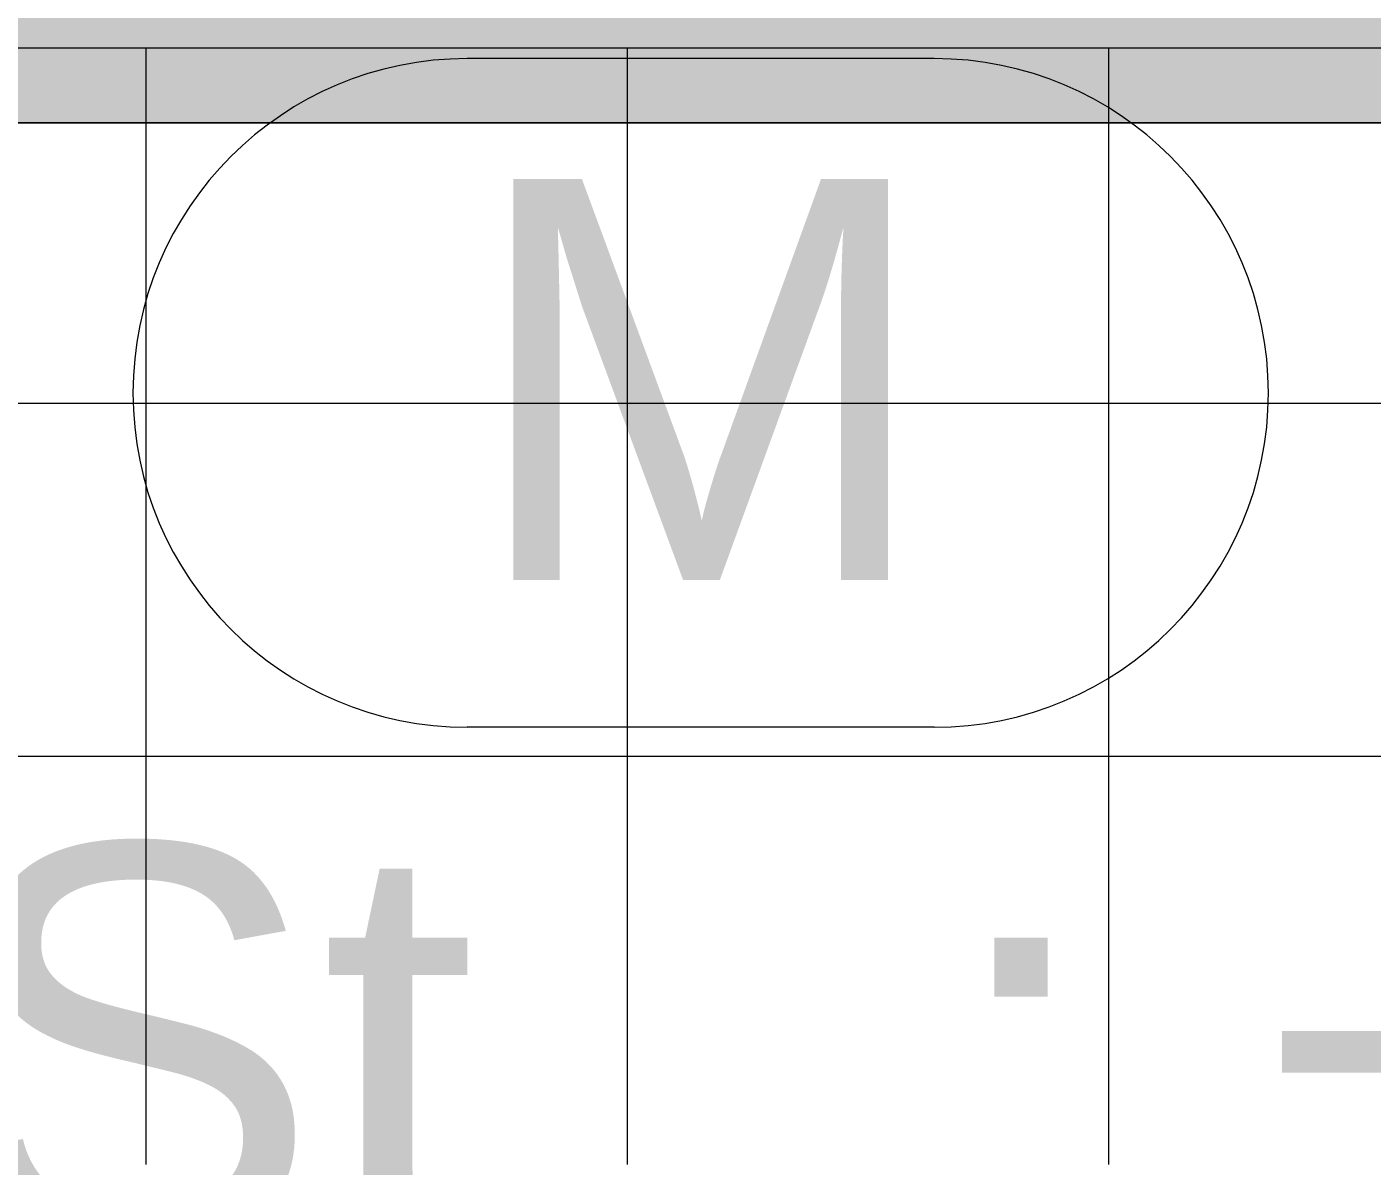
# Model space of a CAD drawing. Header units: metres. Extents: x 0.003 to 0.843, y 0.003 to 0.597.
# Drawn here: x 0.41955 to 0.42625, y 0.1558 to 0.16148 of the extents above; entities that cross this region are included whole.
import ezdxf

# ---------------------------------------------------------------- set-up
doc = ezdxf.new("R2010")
doc.units = ezdxf.units.M
for name, pattern in [('AUSGEZOGEN', [0]), ('STRICHLINIE', [19.05, 12.7, -6.35]), ('STRICHPUNKT', [25.4, 12.7, -6.35, 0, -6.35])]:
    doc.linetypes.add(name, pattern=pattern)
for name, color, linetype, lineweight in [('Ausbau Raeume', 7, 'AUSGEZOGEN', 18), ('Bodenplatte', 7, 'AUSGEZOGEN', 18), ('Decke', 7, 'AUSGEZOGEN', 35), ('Elektro Text', 251, 'AUSGEZOGEN', 18), ('Fenster', 7, 'AUSGEZOGEN', 18), ('Rolladen', 7, 'AUSGEZOGEN', 13), ('Text Koten', 7, 'AUSGEZOGEN', 25)]:
    doc.layers.add(name, color=color, linetype=linetype, lineweight=lineweight)
doc.styles.add('ARIAL', font='ARIAL.TTF')

msp = doc.modelspace()

# ---------------------------------------------------------------- hatches: boundary and pattern name
at = {"layer": 'Bodenplatte', "linetype": 'AUSGEZOGEN', "lineweight": 13}
msp.add_hatch(color=71, dxfattribs=at).paths.add_polyline_path([(0.32236, 0.1625974), (0.32236, 0.1609974), (0.63436, 0.1609974), (0.63436, 0.1625974)])

# ---------------------------------------------------------------- linework, layer by layer
at = {"layer": 'Ausbau Raeume', "color": 254, "linetype": 'AUSGEZOGEN', "lineweight": 18}
for p, q in [((0.4201417, 0.1558034), (0.4201417, 0.1613714)), ((0.4225417, 0.1558034), (0.4225417, 0.1613714)), ((0.4249417, 0.1558034), (0.4249417, 0.1613714))]:
    msp.add_line(p, q, dxfattribs=at)
at = {"layer": 'Bodenplatte', "color": 92, "linetype": 'STRICHLINIE', "lineweight": 18}
msp.add_line((0.31916, 0.1609974), (0.63756, 0.1609974), dxfattribs=at)
at = {"layer": 'Decke', "color": 92, "linetype": 'STRICHPUNKT', "lineweight": 18}
msp.add_line((0.63756, 0.1609974), (0.31916, 0.1609974), dxfattribs=at)
at = {"layer": 'Elektro Text', "color": 40, "linetype": 'AUSGEZOGEN', "lineweight": 18}
for p, q in [((0.4240707, 0.1613174), (0.4217433, 0.1613174)), ((0.4240707, 0.157984), (0.4217433, 0.157984))]:
    msp.add_line(p, q, dxfattribs=at)
for centre, start, end in [((0.4217433, 0.1596507), 90, 270), ((0.4240707, 0.1596507), 270, 90)]:
    msp.add_arc(centre, 0.0016667, start, end, dxfattribs=at)
at = {"layer": 'Fenster', "color": 7, "linetype": 'AUSGEZOGEN', "lineweight": 13}
msp.add_line((0.39226, 0.1613714), (0.45356, 0.1613714), dxfattribs=at)
at = {"layer": 'Rolladen', "color": 7, "linetype": 'STRICHPUNKT', "lineweight": 13}
for p, q in [((0.453566, 0.1595974), (0.39226, 0.1595974)), ((0.45356, 0.1578374), (0.39226, 0.1578374))]:
    msp.add_line(p, q, dxfattribs=at)

# ---------------------------------------------------------------- texts
at = {"layer": 'Elektro Text', "color": 40, "linetype": 'AUSGEZOGEN', "lineweight": 18, "insert": (0.4217433, 0.1587174), "char_height": 0.002, "width": 0.001, "attachment_point": 7, "style": 'ARIAL'}
msp.add_mtext('M', dxfattribs=at)
at = {"layer": 'Text Koten', "color": 7, "linetype": 'AUSGEZOGEN', "lineweight": 25, "insert": (0.4130933, 0.1553707), "char_height": 0.002, "width": 0.001, "attachment_point": 7, "style": 'ARIAL'}
msp.add_mtext('uk\\~f.\\~St.\\~\\~:\\~+4.53', dxfattribs=at)

doc.saveas('drawing.dxf')
